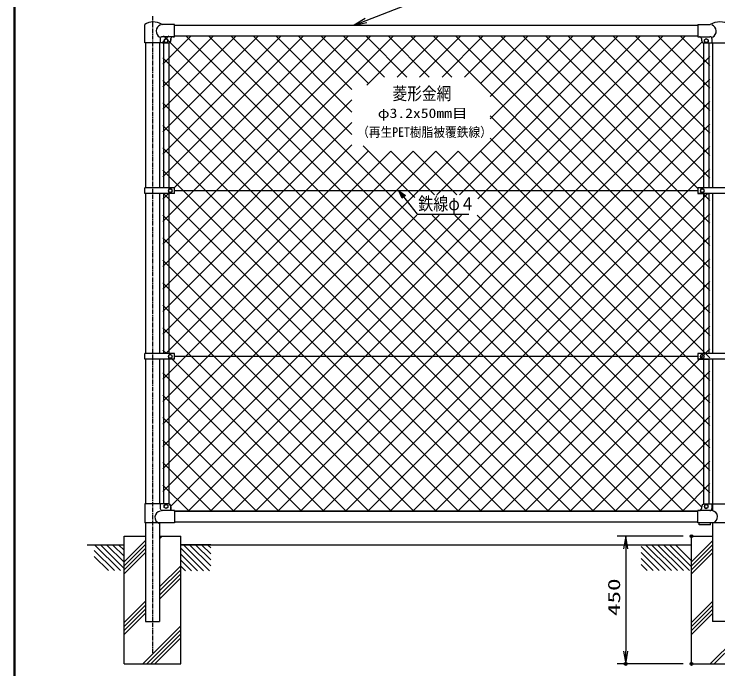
# Model space of a CAD drawing. Units: millimetres, scale not verified. Extents: x -4425 to 4425, y -3150 to 3150.
# Drawn here: x -4050 to -1569, y -493 to 1813 of the extents above; entities that cross this region are included whole.
import ezdxf
from ezdxf.enums import TextEntityAlignment as Align

# ---------------------------------------------------------------- set-up
doc = ezdxf.new("R2010")
doc.units = ezdxf.units.MM
doc.header["$LTSCALE"] = 20
doc.header["$PDMODE"] = 32
doc.header["$PDSIZE"] = 10
doc.linetypes.add('USER1', pattern=[1.125, 0.75, -0.125, 0.125, -0.125])
for name, color, linetype, lineweight in [('0-2_1', 7, 'Continuous', 25), ('0-3_0', 7, 'Continuous', 25), ('0-4_10', 4, 'USER1', 25), ('0-5_11', 4, 'Continuous', 25), ('0-6_13', 7, 'Continuous', 25), ('0-7_14', 7, 'Continuous', 25), ('0-8_EXTCNT-L', 1, 'Continuous', 25), ('0-9_DEFPOINTS', 7, 'Continuous', 25), ('0-C_WAKU', 7, 'Continuous', 25)]:
    doc.layers.add(name, color=color, linetype=linetype, lineweight=lineweight)
doc.styles.add('ＭＳ ゴシック', font='')
doc.styles.get('ＭＳ ゴシック').set_extended_font_data('MS Gothic')

# ---------------------------------------------------------------- blocks, each defined once
blk = doc.blocks.new('C7')
at = {"layer": '0-5_11'}
blk.add_line((19898.1, 71248.4), (20220.3, 70926.2), dxfattribs=at)
blk = doc.blocks.new('C8')
at = {"layer": '0-5_11'}
blk.add_line((20088.1, 72755.4), (21917.4, 70926.2), dxfattribs=at)
blk = doc.blocks.new('C9')
at = {"layer": '0-5_11'}
blk.add_line((19898.1, 72521.2), (21493.1, 70926.2), dxfattribs=at)
blk = doc.blocks.new('C10')
at = {"layer": '0-5_11'}
blk.add_line((19898.1, 72096.9), (21068.8, 70926.2), dxfattribs=at)
blk = doc.blocks.new('C11')
at = {"layer": '0-5_11'}
blk.add_line((19898.1, 71672.6), (20644.6, 70926.2), dxfattribs=at)
blk = doc.blocks.new('C12')
at = {"layer": '0-5_11'}
blk.add_line((14209, 72755.4), (16036.8, 70927.7), dxfattribs=at)
blk = doc.blocks.new('C13')
at = {"layer": '0-5_11'}
blk.add_line((14633.3, 72755.4), (16298.1, 71090.7), dxfattribs=at)
blk = doc.blocks.new('C14')
at = {"layer": '0-5_11'}
blk.add_line((15057.6, 72755.4), (16298.1, 71514.9), dxfattribs=at)
blk = doc.blocks.new('C15')
at = {"layer": '0-5_11'}
blk.add_line((15481.8, 72755.4), (16298.1, 71939.2), dxfattribs=at)
blk = doc.blocks.new('C16')
at = {"layer": '0-5_11'}
blk.add_line((15906.1, 72755.4), (16298.1, 72363.5), dxfattribs=at)
blk = doc.blocks.new('C17')
at = {"layer": '0-5_11'}
blk.add_line((53047.8, 72755.4), (54875.5, 70927.7), dxfattribs=at)
blk = doc.blocks.new('C18')
at = {"layer": '0-5_11'}
blk.add_line((53472, 72755.4), (55299.8, 70927.7), dxfattribs=at)
blk = doc.blocks.new('C19')
at = {"layer": '0-5_11'}
blk.add_line((53896.3, 72755.4), (55724.1, 70927.7), dxfattribs=at)
blk = doc.blocks.new('C20')
at = {"layer": '0-5_11'}
blk.add_line((54320.6, 72755.4), (56148.3, 70927.7), dxfattribs=at)
blk = doc.blocks.new('C21')
at = {"layer": '0-5_11'}
blk.add_line((54744.8, 72755.4), (56298.1, 71202.2), dxfattribs=at)
blk = doc.blocks.new('C22')
at = {"layer": '0-5_11'}
blk.add_line((55169.1, 72755.4), (56298.1, 71626.5), dxfattribs=at)
blk = doc.blocks.new('C23')
at = {"layer": '0-2_1', "color": 4}
blk.add_lwpolyline([(35688.1, 87922.5), (35459.9, 88455.4), (35923.9, 88107.9)], close=True, dxfattribs=at)
for points in [[(35459.9, 88455.4), (36754.6, 86808.6), (40402.6, 86808.6)], [(35747, 87968.8), (35632.9, 88235.3), (35864.9, 88061.5)]]:
    blk.add_lwpolyline(points, dxfattribs=at)
blk = doc.blocks.new('DARROWS')
at = {"layer": '0-3_0', "color": 2}
blk.add_line((0, 0), (-19.982, 0), dxfattribs=at)
blk.add_lwpolyline([(-20, -3.333), (0, 0), (-20, 3.333)], dxfattribs=at)

msp = doc.modelspace()

# ---------------------------------------------------------------- linework, layer by layer
at = {"layer": '0-2_1'}
for p, q in [((-3484.37, 1774.26), (-1640.36, 1774.26)), ((-3507.37, 1711.76), (-3589.86, 1711.76)), ((-3587.37, 1711.76), (-3587.37, 1201.26)), ((-3537.37, 1711.76), (-3537.37, 1201.26)), ((-3534.87, 1726.76), (-3534.87, 1711.76)), ((-3525.6, 1715.77), (-3505.11, 1736.26)), ((-3525.6, 1636.58), (-3425.91, 1736.26)), ((-3525.6, 1557.38), (-3346.72, 1736.26)), ((-3525.6, 1478.18), (-3267.52, 1736.26)), ((-3525.6, 1398.99), (-3188.32, 1736.26)), ((-3525.6, 1319.79), (-3109.13, 1736.26)), ((-3525.6, 1240.6), (-3029.93, 1736.26)), ((-3525.6, 1082.2), (-2871.54, 1736.26)), ((-3525.6, 1003.01), (-2792.34, 1736.26)), ((-3525.6, 923.81), (-2713.15, 1736.26)), ((-1849.7, 62.26), (-3523.7, 1736.26)), ((-3497.37, 1726.76), (-3497.37, 1721.76)), ((-3485.74, 1201.26), (-2950.74, 1736.26)), ((-3484.37, 1736.26), (-1640.36, 1736.26)), ((-1770.5, 62.26), (-3444.5, 1736.26)), ((-3436.81, 62.25), (-1762.8, 1736.26)), ((-1691.3, 62.26), (-3365.31, 1736.26)), ((-3357.61, 62.25), (-1683.6, 1736.26)), ((-1627.14, 77.29), (-3286.11, 1736.26)), ((-3278.41, 62.25), (-1625.16, 1715.5)), ((-2859.47, 1388.81), (-3206.91, 1736.26)), ((-2859.47, 1468.01), (-3127.72, 1736.26)), ((-2859.47, 1547.2), (-3048.52, 1736.26)), ((-2801.51, 1568.44), (-2969.33, 1736.26)), ((-2744.95, 1591.08), (-2890.13, 1736.26)), ((-2665.75, 1591.08), (-2810.93, 1736.26)), ((-2807.07, 1563.14), (-2633.95, 1736.26)), ((-2586.56, 1591.08), (-2731.74, 1736.26)), ((-2699.94, 1591.08), (-2554.76, 1736.26)), ((-2507.36, 1591.08), (-2652.54, 1736.26)), ((-2620.74, 1591.08), (-2475.56, 1736.26)), ((-1597.55, 760.46), (-2573.35, 1736.26)), ((-2559.57, 1177.07), (-2000.38, 1736.26)), ((-2541.54, 1591.08), (-2396.36, 1736.26)), ((-1597.58, 839.69), (-2494.15, 1736.26)), ((-2480.37, 1177.07), (-1921.19, 1736.26)), ((-2462.35, 1591.08), (-2317.17, 1736.26)), ((-2415.91, 1162.34), (-1841.99, 1736.26)), ((-1597.6, 918.91), (-2414.95, 1736.26)), ((-2405.66, 1568.57), (-2237.97, 1736.26)), ((-2371.74, 1523.29), (-2158.78, 1736.26)), ((-2371.74, 1444.1), (-2079.58, 1736.26)), ((-1597.63, 998.13), (-2335.76, 1736.26)), ((-1597.65, 1077.35), (-2256.56, 1736.26)), ((-1640.36, 1199.26), (-2177.37, 1736.26)), ((-1597.7, 1235.79), (-2098.17, 1736.26)), ((-1597.73, 1315.01), (-2018.97, 1736.26)), ((-1597.75, 1394.24), (-1939.78, 1736.26)), ((-1597.78, 1473.46), (-1860.58, 1736.26)), ((-1597.81, 1552.68), (-1781.39, 1736.26)), ((-1597.83, 1631.9), (-1702.19, 1736.26)), ((-1627.37, 1726.76), (-1627.37, 1721.76)), ((-1617.37, 1711.76), (-1507.37, 1711.76)), ((-1617.37, 1711.76), (-1507.37, 1711.76)), ((-1590.37, 1726.76), (-1590.37, 1711.76)), ((-1588.17, 1711.76), (-1588.17, 1201.26)), ((-3199.22, 62.25), (-1597.84, 1663.63)), ((-1928.89, 62.26), (-3525.6, 1658.96)), ((-2008.09, 62.26), (-3525.6, 1579.77)), ((-3120.02, 62.25), (-1597.82, 1584.46)), ((-3525.6, 844.62), (-2859.47, 1510.74)), ((-2087.28, 62.26), (-3525.6, 1500.57)), ((-3040.82, 62.25), (-1597.79, 1505.29)), ((-1597.53, 681.24), (-2371.74, 1455.46)), ((-3525.6, 765.42), (-2859.47, 1431.55)), ((-2166.48, 62.26), (-3525.6, 1421.37)), ((-2961.63, 62.25), (-1597.76, 1426.11)), ((-1597.5, 602.02), (-2371.74, 1376.26)), ((-3525.6, 686.22), (-2859.47, 1352.35)), ((-2245.67, 62.26), (-3525.6, 1342.18)), ((-2882.43, 62.25), (-1597.74, 1346.94)), ((-2637.77, 1167.12), (-2819.81, 1349.16)), ((-3525.6, 527.83), (-2722.44, 1330.98)), ((-3525.6, 448.64), (-2643.25, 1330.98)), ((-3525.6, 369.44), (-2564.05, 1330.98)), ((-3525.6, 290.24), (-2484.85, 1330.98)), ((-3515.37, 617.26), (-2801.51, 1331.11)), ((-2568.53, 1177.07), (-2722.44, 1330.98)), ((-2489.34, 1177.07), (-2643.25, 1330.98)), ((-1597.42, 364.36), (-2564.05, 1330.98)), ((-1597.45, 443.58), (-2484.85, 1330.98)), ((-1597.48, 522.8), (-2405.66, 1330.98)), ((-2803.24, 62.25), (-1597.71, 1267.77)), ((-2324.87, 62.25), (-3525.6, 1262.98)), ((-1640.36, 1191.26), (-3484.37, 1191.26)), ((-3587.37, 1181.26), (-3587.37, 617.26)), ((-3537.37, 1181.26), (-3537.37, 617.26)), ((-3525.6, 1161.4), (-3505.74, 1181.26)), ((-3523.87, 1181.26), (-3523.87, 617.26)), ((-2404.06, 62.25), (-3523.07, 1181.26)), ((-3504.87, 1181.26), (-3504.87, 617.26)), ((-2724.04, 62.25), (-1605.03, 1181.26)), ((-1597.68, 1156.57), (-1622.37, 1181.26)), ((-1588.17, 1181.26), (-1588.17, 617.26)), ((-3525.6, 211.05), (-2631.16, 1105.48)), ((-3525.6, 131.85), (-2551.96, 1105.48)), ((-2483.26, 62.25), (-3525.6, 1104.59)), ((-3497.75, 80.5), (-2472.77, 1105.48)), ((-2644.84, 62.25), (-1597.66, 1109.43)), ((-1597.35, 126.69), (-2576.14, 1105.48)), ((-1597.37, 205.92), (-2496.94, 1105.48)), ((-1597.4, 285.14), (-2417.75, 1105.48)), ((-2562.46, 62.25), (-3525.6, 1025.39)), ((-2565.65, 62.25), (-1597.64, 1030.26)), ((-2641.65, 62.25), (-3525.6, 946.2)), ((-2486.45, 62.25), (-1597.61, 951.09)), ((-2407.25, 62.25), (-1597.59, 871.92)), ((-2720.85, 62.25), (-3525.6, 867)), ((-2800.04, 62.25), (-3525.6, 787.81)), ((-2328.06, 62.25), (-1597.56, 792.75)), ((-2879.24, 62.25), (-3525.6, 708.61)), ((-2248.86, 62.26), (-1597.54, 713.58)), ((-3513.44, 617.26), (-3525.6, 629.41)), ((-2169.66, 62.26), (-1597.51, 634.41)), ((-3587.37, 597.26), (-3587.37, 87.76)), ((-3537.37, 597.26), (-3537.37, 87.76)), ((-3523.87, 597.26), (-3523.87, 87.76)), ((-3504.87, 597.26), (-3504.87, 87.95)), ((-2958.43, 62.25), (-3493.44, 597.26)), ((-1640.36, 607.26), (-3484.37, 607.26)), ((-1588.17, 597.26), (-1588.17, 64.76)), ((-3037.63, 62.25), (-3525.6, 550.22)), ((-2090.47, 62.26), (-1597.49, 555.24)), ((-2011.27, 62.26), (-1597.46, 476.07)), ((-3116.82, 62.25), (-3525.6, 471.02)), ((-3196.02, 62.25), (-3525.6, 391.83)), ((-1932.08, 62.26), (-1597.44, 396.9)), ((-3275.22, 62.25), (-3525.6, 312.63)), ((-1852.88, 62.26), (-1597.41, 317.73)), ((-3354.41, 62.25), (-3525.6, 233.43)), ((-1773.68, 62.26), (-1597.38, 238.56)), ((-3433.61, 62.25), (-3525.6, 154.24)), ((-1694.49, 62.26), (-1597.36, 159.39)), ((-3507.37, 87.76), (-3589.86, 87.76)), ((-3534.87, 87.76), (-3534.87, 71.76)), ((-3497.37, 77.76), (-3497.37, 64.76)), ((-1627.37, 76.76), (-1627.37, 71.76)), ((-1507.37, 86.76), (-1617.37, 86.76)), ((-1590.37, 86.76), (-1590.37, 71.76)), ((-3484.37, 62.26), (-1640.36, 62.26)), ((-3587.37, 21.76), (-3587.37, -25.74)), ((-3537.37, 21.76), (-3537.37, -325.74)), ((-3484.37, 24.26), (-1640.36, 24.26)), ((-1595.36, 14.76), (-1595.36, 21.76)), ((-1588.17, 21.76), (-1588.17, -325.74)), ((-3662.37, -475.74), (-3662.37, -25.74)), ((-3662.37, -25.74), (-3587.37, -25.74)), ((-3587.37, -25.74), (-3587.37, -325.74)), ((-3537.37, -25.74), (-3462.37, -25.74)), ((-3462.37, -475.74), (-3462.37, -25.74)), ((-1662.37, -25.74), (-1587.37, -25.74)), ((-1662.37, -475.74), (-1662.37, -25.74)), ((-3587.37, -325.74), (-3537.37, -325.74)), ((-1537.37, -325.74), (-1588.17, -325.74)), ((-3662.37, -475.74), (-3462.37, -475.74)), ((-1662.37, -475.74), (-1462.37, -475.74))]:
    msp.add_line(p, q, dxfattribs=at)
at = {"layer": '0-2_1', "color": 4}
for p, q in [((-3662.37, -116.04), (-3587.37, -41.04)), ((-3537.37, -34.9), (-3528.21, -25.74)), ((-3537.37, -34.9), (-3528.21, -25.74)), ((-1662.37, -116.04), (-1587.37, -41.04)), ((-3662.37, -130.18), (-3587.37, -55.18)), ((-3662.37, -144.33), (-3587.37, -69.33)), ((-1662.37, -130.18), (-1587.37, -55.18)), ((-1662.37, -144.33), (-1587.37, -69.33)), ((-3662.37, -158.47), (-3587.37, -83.47)), ((-1662.37, -158.47), (-1587.37, -83.47)), ((-3537.37, -204.6), (-3462.37, -129.6)), ((-3537.37, -218.74), (-3462.37, -143.74)), ((-3537.37, -232.89), (-3462.37, -157.89)), ((-3537.37, -247.03), (-3462.37, -172.03)), ((-3662.37, -329.6), (-3588.17, -255.4)), ((-3662.37, -343.75), (-3588.17, -269.54)), ((-1662.37, -329.6), (-1588.17, -255.4)), ((-1662.37, -343.75), (-1588.17, -269.54)), ((-3662.37, -357.89), (-3588.17, -283.69)), ((-1662.37, -357.89), (-1588.17, -283.69)), ((-3662.37, -372.03), (-3588.17, -297.83)), ((-1662.37, -372.03), (-1588.17, -297.83)), ((-3596.37, -475.74), (-3462.37, -341.73)), ((-1596.37, -475.74), (-1462.37, -341.73)), ((-3582.23, -475.74), (-3462.37, -355.88)), ((-3568.09, -475.74), (-3462.37, -370.02)), ((-1582.23, -475.74), (-1462.37, -355.88)), ((-3553.95, -475.74), (-3462.37, -384.16))]:
    msp.add_line(p, q, dxfattribs=at)
at = {"layer": '0-2_1'}
for points in [[(-3514.37, 1726.77), (-3520.87, 1723.01), (-3520.87, 1715.51), (-3514.37, 1711.76), (-3507.87, 1715.51), (-3507.87, 1723.01)], [(-1610.37, 1726.77), (-1603.87, 1723.01), (-1603.87, 1715.51), (-1610.37, 1711.75), (-1616.87, 1715.51), (-1616.87, 1723.01)], [(-3514.37, 71.76), (-3520.87, 75.51), (-3520.87, 83.01), (-3514.37, 86.77), (-3507.87, 83.01), (-3507.87, 75.51)], [(-1610.37, 71.76), (-1603.87, 75.51), (-1603.87, 83.01), (-1610.37, 86.77), (-1616.87, 83.01), (-1616.87, 75.51)]]:
    msp.add_lwpolyline(points, close=True, dxfattribs=at)
msp.add_lwpolyline([(-1595.36, 14.76), (-1635.36, 14.76), (-1635.36, 21.76)], dxfattribs=at)
for centre in [(-3514.37, 1719.26), (-1610.37, 1719.26), (-3514.37, 79.26), (-1610.37, 79.26)]:
    msp.add_circle(centre, 6.5, dxfattribs=at)
for centre, radius, start, end in [((-3525.6, 1753), 23.62, 110.71131, 242.59012), ((-1599.14, 1753), 23.62, 297.41006, 69.28887), ((-3527.87, 1726.76), 7, 90, 180), ((-3507.37, 1721.76), 10, 270, 0), ((-3490.37, 1726.76), 7, 90, 180), ((-1634.37, 1726.76), 7, 0, 90), ((-1617.37, 1721.76), 10, 180, 270), ((-1597.37, 1726.76), 7, 0, 90), ((-3507.37, 77.76), 10, 0, 90), ((-1617.37, 76.76), 10, 90, 180), ((-3532.22, 41.24), 21.8, 98.96718, 253.42868), ((-3527.87, 71.76), 7, 180.00189, 270), ((-1634.37, 71.76), 7, 270, 0), ((-1597.37, 71.76), 7, 270, 0), ((-1592.52, 42.66), 21.8, 286.57132, 81.03282)]:
    msp.add_arc(centre, radius, start, end, dxfattribs=at)
at = {"layer": '0-3_0', "color": 2}
msp.add_lwpolyline([(-2809.55, 1790.65), (-2594.33, 1874.84), (-1988.15, 1874.84)], dxfattribs=at)
at = {"layer": '0-4_10'}
msp.add_line((-3562.37, 1805.82), (-3562.37, -441.73), dxfattribs=at)
at = {"layer": '0-5_11', "color": 7}
for p, q in [((-3793.01, -55.74), (-3662.37, -55.74)), ((-3462.37, -55.74), (-1662.37, -55.74)), ((-3356.73, -55.74), (-3462.37, -55.74))]:
    msp.add_line(p, q, dxfattribs=at)
at = {"layer": '0-5_11'}
for p, q in [((-3431.65, -55.74), (-3356.96, -130.44)), ((-3410.44, -55.74), (-3356.96, -109.22)), ((-3389.23, -55.74), (-3356.96, -88.01)), ((-3368.02, -55.74), (-3356.96, -66.8)), ((-1839.56, -62.28), (-1754.71, -147.13)), ((-3767.77, -76), (-3696.64, -147.13)), ((-3767.77, -97.21), (-3717.86, -147.13)), ((-1839.56, -83.49), (-1775.92, -147.13)), ((-1839.56, -104.7), (-1797.13, -147.13)), ((-1839.56, -125.92), (-1818.35, -147.13))]:
    msp.add_line(p, q, dxfattribs=at)
at = {"layer": '0-6_13'}
for p, q in [((-1640.36, 1776.76), (-1596.36, 1776.76)), ((-1640.36, 1776.76), (-1640.36, 1733.76)), ((-1640.36, 1733.76), (-1597.37, 1733.76)), ((-1619.86, 1711.76), (-1619.86, 1201.26)), ((-1600.86, 1711.76), (-1600.86, 1201.26)), ((-1484.37, 1201.26), (-1640.36, 1201.26)), ((-1640.36, 1201.26), (-1640.36, 1181.26)), ((-1484.37, 1181.26), (-1640.36, 1181.26)), ((-1619.86, 1181.26), (-1619.86, 617.26)), ((-1600.86, 1181.26), (-1600.86, 617.26)), ((-1484.37, 617.26), (-1640.36, 617.26)), ((-1640.36, 617.26), (-1640.36, 597.26)), ((-1484.37, 597.26), (-1640.36, 597.26)), ((-1624.86, 614.76), (-1631.36, 611.01)), ((-1631.36, 611.01), (-1631.36, 603.51)), ((-1631.36, 603.51), (-1624.86, 599.75)), ((-1618.36, 611.01), (-1624.86, 614.76)), ((-1624.86, 599.75), (-1618.36, 603.51)), ((-1619.86, 597.26), (-1619.86, 86.76)), ((-1618.36, 603.51), (-1618.36, 611.01)), ((-1600.86, 597.26), (-1600.86, 86.76)), ((-1588.17, 64.76), (-1640.36, 64.76))]:
    msp.add_line(p, q, dxfattribs=at)
msp.add_lwpolyline([(-1624.86, 1198.76), (-1631.36, 1195.01), (-1631.36, 1187.51), (-1624.86, 1183.75), (-1618.36, 1187.51), (-1618.36, 1195.01)], close=True, dxfattribs=at)
msp.add_lwpolyline([(-1521.73, 21.76), (-1640.36, 21.76), (-1640.36, 64.76)], dxfattribs=at)
for centre in [(-1624.86, 1191.26), (-1624.86, 607.26)]:
    msp.add_circle(centre, 6.5, dxfattribs=at)
msp.add_arc((-1562.37, 1717.04), 68.72, 60.347, 119.65305, dxfattribs=at)
at = {"layer": '0-7_14'}
for p, q in [((-3589.86, 1711.76), (-3589.86, 1776.76)), ((-3484.37, 1776.76), (-3527.9, 1776.76)), ((-3484.37, 1733.76), (-3484.37, 1776.76)), ((-3484.37, 1733.76), (-3527.87, 1733.76)), ((-3523.87, 1711.76), (-3523.87, 1201.26)), ((-3504.87, 1711.76), (-3504.87, 1201.26)), ((-3589.86, 1181.26), (-3589.86, 1201.26)), ((-3484.37, 1201.26), (-3589.86, 1201.26)), ((-3484.37, 1181.26), (-3484.37, 1201.26)), ((-3484.37, 1181.26), (-3589.86, 1181.26)), ((-3484.37, 617.26), (-3589.86, 617.26)), ((-3499.87, 614.76), (-3506.37, 611.01)), ((-3506.37, 611.01), (-3506.37, 603.51)), ((-3506.37, 603.51), (-3499.87, 599.75)), ((-3493.37, 611.01), (-3499.87, 614.76)), ((-3499.87, 599.75), (-3493.37, 603.51)), ((-3493.37, 603.51), (-3493.37, 611.01)), ((-3484.37, 597.26), (-3484.37, 617.26)), ((-3589.86, 87.76), (-3589.86, 21.76)), ((-3484.37, 64.76), (-3527.87, 64.76)), ((-3484.37, 64.76), (-3484.37, 21.76)), ((-3484.37, 21.76), (-3589.86, 21.76))]:
    msp.add_line(p, q, dxfattribs=at)
msp.add_lwpolyline([(-3499.87, 1198.76), (-3506.37, 1195.01), (-3506.37, 1187.51), (-3499.87, 1183.75), (-3493.37, 1187.51), (-3493.37, 1195.01)], close=True, dxfattribs=at)
msp.add_lwpolyline([(-3484.37, 597.26), (-3589.86, 597.26), (-3589.86, 617.26)], dxfattribs=at)
for centre in [(-3499.87, 1191.26), (-3499.87, 607.26)]:
    msp.add_circle(centre, 6.5, dxfattribs=at)
for centre, radius, start, end in [((-3559.61, 1730.83), 55, 58.08677, 123.37274), ((-3527.9, 1781.76), 5, 238.08846, 270)]:
    msp.add_arc(centre, radius, start, end, dxfattribs=at)
at = {"layer": '0-9_DEFPOINTS'}
for p, q in [((-3526.87, 1711.76), (-3504.87, 1711.76)), ((-3497.37, 1721.76), (-3497.37, 1726.76)), ((-1627.37, 1724.26), (-1627.37, 1721.76)), ((-1619.86, 1711.76), (-1597.86, 1711.76))]:
    msp.add_line(p, q, dxfattribs=at)
at = {"layer": '0-9_DEFPOINTS', "color": 1}
for p, q in [((-1692.37, -25.74), (-1924.42, -25.74)), ((-1692.37, -475.74), (-1924.42, -475.74))]:
    msp.add_line(p, q, dxfattribs=at)
at = {"layer": '0-9_DEFPOINTS', "color": 2}
msp.add_line((-1894.42, -70.74), (-1894.42, -430.74), dxfattribs=at)
at = {"layer": '0-9_DEFPOINTS'}
for points in [[(-3490.37, 1733.76), (-3484.37, 1733.76), (-3484.37, 1736.26), (-1640.36, 1736.26), (-1640.36, 1733.76), (-1634.37, 1733.76)], [(-1597.86, 1201.26), (-1640.36, 1201.26), (-1640.36, 1181.26), (-1600.86, 1181.26), (-1600.86, 617.26), (-1640.36, 617.26), (-1640.36, 597.26), (-1600.86, 597.26), (-1600.86, 86.76), (-1619.86, 86.76), (-1624.44, 83.83), (-1627.37, 76.76), (-1627.37, 71.76), (-1628.24, 69.05), (-1630.06, 66.56), (-1632.92, 65.23), (-1634.33, 64.76), (-1640.36, 64.76), (-1640.36, 62.26), (-3484.37, 62.26), (-3484.37, 64.76), (-3497.37, 64.76), (-3497.37, 77.76), (-3497.49, 80.62), (-3498.51, 82.9), (-3500.85, 85.82), (-3504.99, 88.02), (-3504.79, 88.02)]]:
    msp.add_lwpolyline(points, dxfattribs=at)
for p in [(-1662.37, -25.74), (-1894.42, -475.74), (-1662.37, -475.74)]:
    msp.add_point(p, dxfattribs=at)
at = {"layer": '0-C_WAKU'}
msp.add_line((-4048.16, -2923), (-4048.16, 2923), dxfattribs=at)
msp.add_lwpolyline([(-4050.16, 2925), (4199.84, 2925), (4199.84, -2925), (-4050.16, -2925)], close=True, dxfattribs=at)
msp.add_lwpolyline([(-4046.16, -2921), (-4046.16, 2921), (4195.84, 2921)], dxfattribs=at)

# ---------------------------------------------------------------- block references
at = {"layer": '0-3_0', "xscale": 2.25, "yscale": 2.25, "rotation": 201.36443}
msp.add_blockref('DARROWS', (-2851.45, 1774.26), dxfattribs=at)
at = {"layer": '0-3_0', "xscale": 0.05, "yscale": 0.05}
for name, p in [('C23', (-4467.27, -3231.51)), ('C12', (-4477.27, -3693.51)), ('C13', (-4477.27, -3693.51)), ('C14', (-4477.27, -3693.51)), ('C15', (-4477.27, -3693.51)), ('C16', (-4477.27, -3693.51)), ('C9', (-4457.27, -3693.51)), ('C8', (-4457.27, -3693.51)), ('C17', (-4477.27, -3693.51)), ('C18', (-4477.27, -3693.51)), ('C19', (-4477.27, -3693.51)), ('C20', (-4477.27, -3693.51)), ('C21', (-4477.27, -3693.51)), ('C22', (-4477.27, -3693.51)), ('C10', (-4457.27, -3693.51)), ('C11', (-4457.27, -3693.51)), ('C7', (-4457.27, -3693.51))]:
    msp.add_blockref(name, p, dxfattribs=at)
at = {"layer": '0-9_DEFPOINTS', "xscale": 2.25, "yscale": 2.25}
for p, rotation in [((-1894.42, -25.74), 90), ((-1894.42, -475.74), 270)]:
    msp.add_blockref('DARROWS', p, dxfattribs=dict(at, rotation=rotation))

# ---------------------------------------------------------------- texts
at = {"layer": '0-2_1', "color": 4, "style": 'ＭＳ ゴシック', "width": 0.85}
for s, height, p in [('菱形金網', 44.57, (-2716.1, 1497.96)), ('鉄線φ４', 45.89, (-2625.84, 1108.58))]:
    msp.add_text(s, height=height, dxfattribs=at).set_placement(p, align=Align.BOTTOM_LEFT)
at = {"layer": '0-8_EXTCNT-L', "color": 4, "style": 'ＭＳ ゴシック'}
for s, width, p in [('φ3.2x50mm目', 1.2, (-2768.51, 1437.17)), ('（再生PET樹脂被覆鉄線）', 0.9, (-2841.11, 1370.83))]:
    msp.add_text(s, height=33.67, dxfattribs=dict(at, width=width)).set_placement(p, align=Align.BOTTOM_LEFT)
at = {"layer": '0-9_DEFPOINTS', "color": 3, "style": 'ＭＳ ゴシック', "width": 1.5}
msp.add_text('450', height=43.26, rotation=90, dxfattribs=at).set_placement((-1901.09, -306.99), align=Align.BOTTOM_LEFT)

doc.saveas('drawing.dxf')
